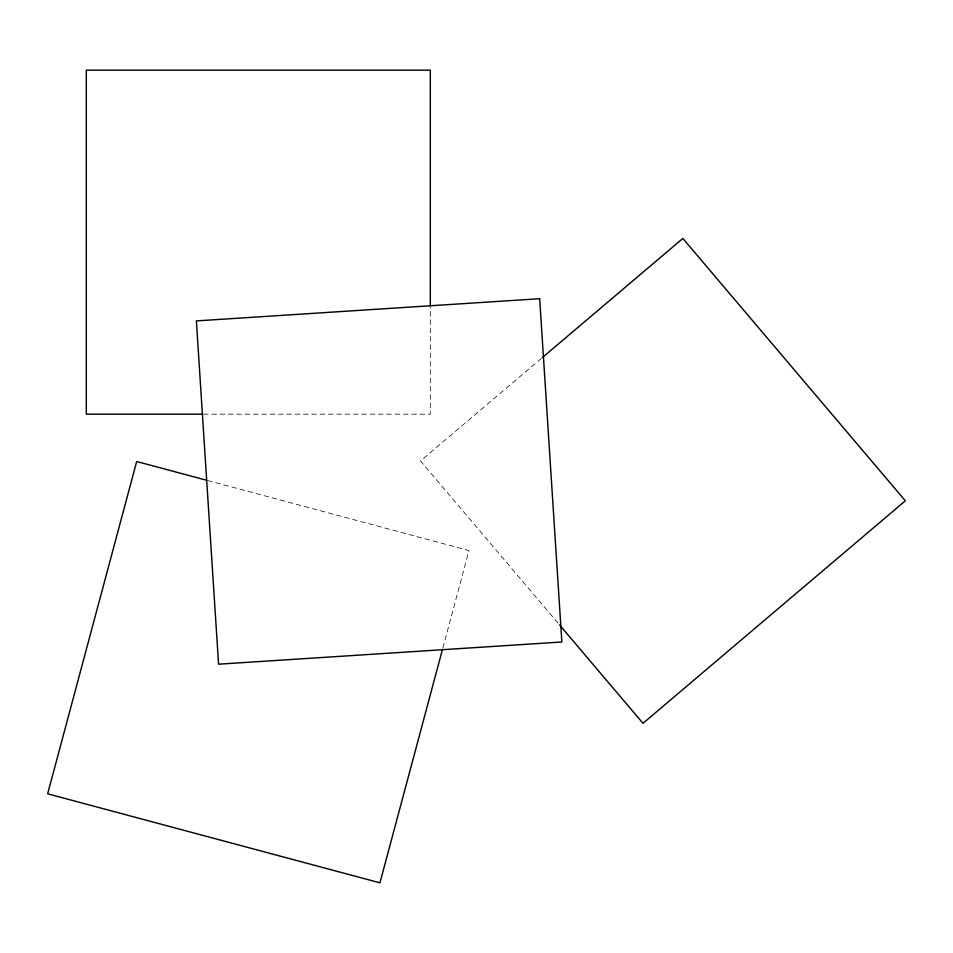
<?xml version="1.0" encoding="UTF-8"?>
<svg xmlns="http://www.w3.org/2000/svg" width="953" height="953" viewBox="0 0 953 953"><rect width="100%" height="100%" fill="white"/><g stroke="black" fill="none" stroke-linecap="round" stroke-linejoin="round"><path stroke-width="0.71" stroke-dasharray="4.76 3.57" d="M442.883 647.945L468.971 550.548L208.302 480.705M541.483 358.316L420.487 460.942L558.589 623.786M203.454 414.174L430.315 414.174L430.315 307.414"/><path stroke-width="1.43" d="M442.49 649.374L379.937 882.835L47.65 793.801L136.684 461.514L206.872 480.324M542.614 357.363L682.848 238.441L905.35 500.801L642.989 723.303L559.542 624.918M201.965 414.174L86.306 414.174L86.306 70.165L430.315 70.165L430.315 305.925M539.672 298.706L196.378 320.899L218.571 664.193L561.865 641.988L539.672 298.706"/></g></svg>
